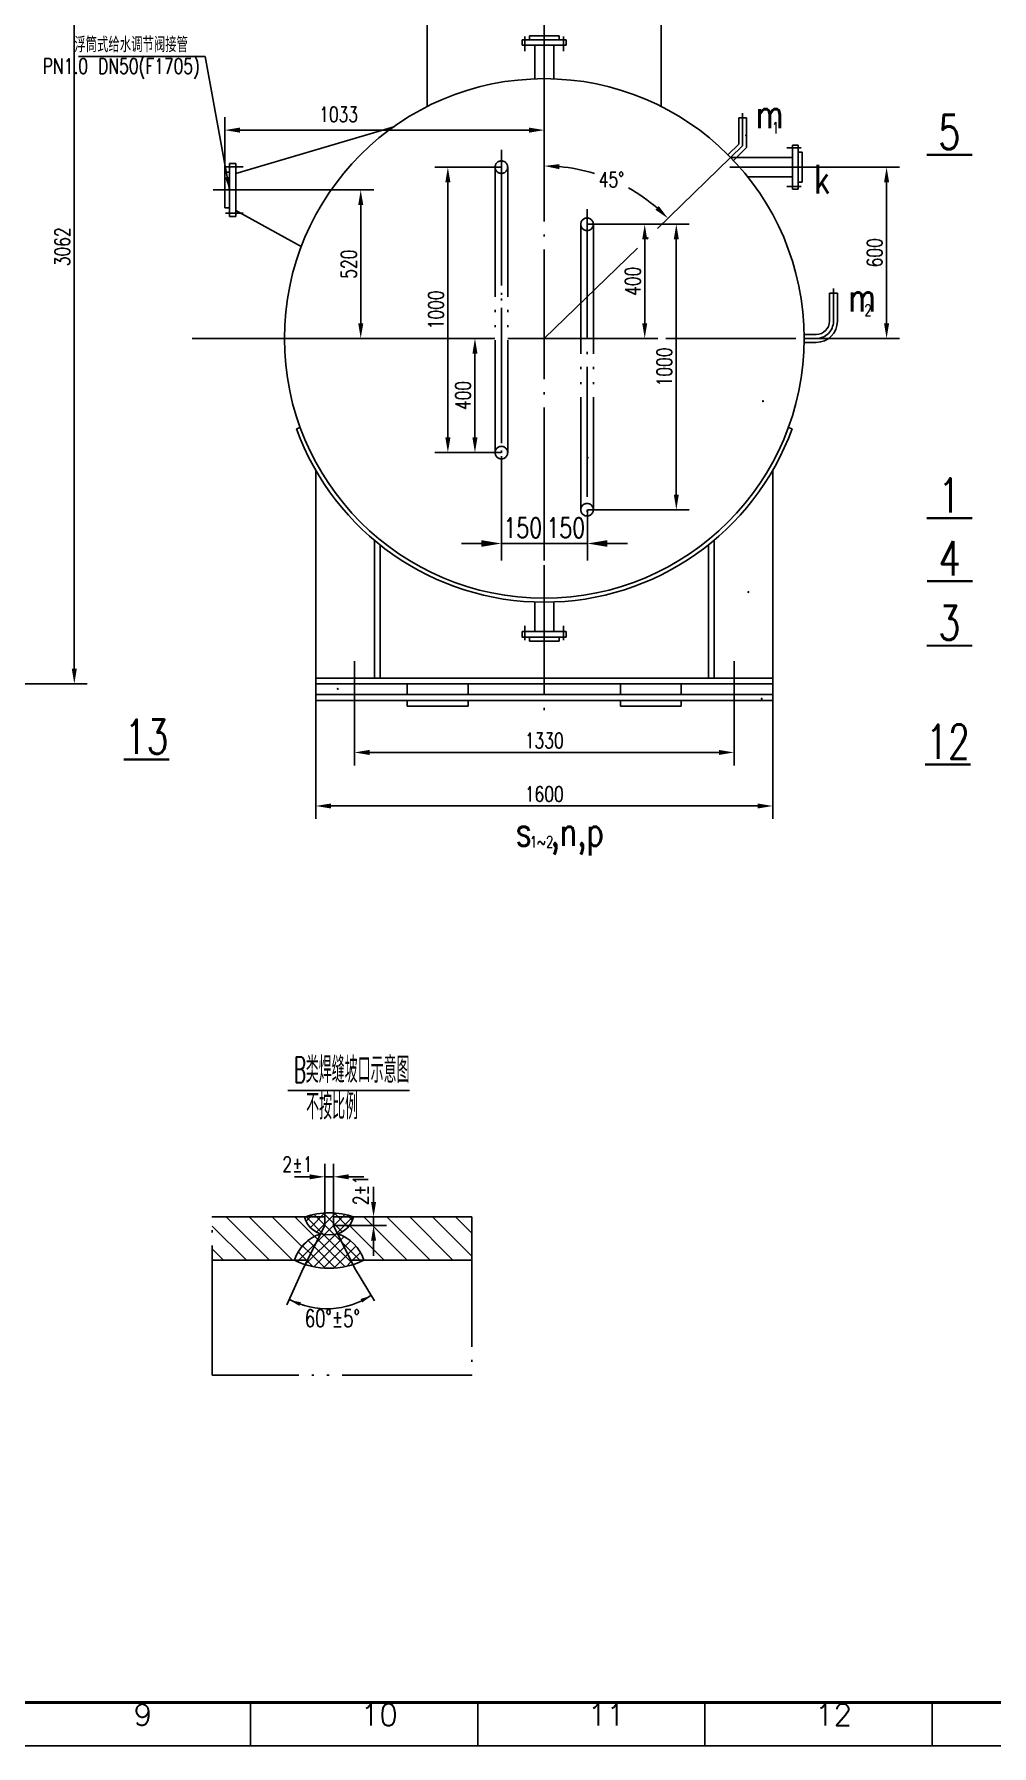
# Model space of a CAD drawing. Extents: x 683 to 1523, y -622 to -28.
# Drawn here: x 1105.2 to 1326.5, y -621.9 to -226.2 of the extents above; entities that cross this region are included whole.
import ezdxf
from ezdxf.enums import TextEntityAlignment as Align

# ---------------------------------------------------------------- set-up
doc = ezdxf.new("R2010")
doc.units = 0
doc.header["$MEASUREMENT"] = 0
doc.linetypes.add('DASHDOT-M', pattern=[36.5, 30, -3, 0.5, -3])
doc.linetypes.add('DIVIDE-M', pattern=[40, 30, -3, 0.5, -3, 0.5, -3])
doc.layers.get('0').update_dxf_attribs({"linetype": 'CONTINUOUS'})
doc.layers.get('DEFPOINTS').update_dxf_attribs({"linetype": 'CONTINUOUS'})
for name, color, linetype in [('CEN', 1, 'DASHDOT-M'), ('DIM', 5, 'CONTINUOUS'), ('DIV', 6, 'DIVIDE-M'), ('MAIN', 7, 'CONTINUOUS'), ('TEXT', 5, 'CONTINUOUS'), ('TK', 5, 'CONTINUOUS')]:
    doc.layers.add(name, color=color, linetype=linetype)
doc.styles.add('HZTXT', font='txt', dxfattribs={"width": 0.75, "bigfont": 'HZTXT'})
doc.dimstyles.get("Standard").update_dxf_attribs({"dimtxt": 0.18, "dimasz": 0.18, "dimexe": 0.18, "dimexo": 0.0625, "dimgap": 0.09, "dimtad": 0, "dimtih": 1, "dimtoh": 1, "dimdec": 4, "dimzin": 0, "dimtxsty": 'STANDARD', "dimcen": 0.09, "dimazin": 3, "dimtfac": 1, "dimtdec": 4, "dimtofl": 0, "dimtmove": 0, "dimatfit": 3, "dimtolj": 1, "dimtzin": 0})

# ---------------------------------------------------------------- blocks, each defined once
blk = doc.blocks.new('*D44')
at = {"color": 5, "linetype": 'BYBLOCK'}
for p, q in [((1149.19, 335.97), (1149.19, 348.62)), ((1223.05, 337.12), (1223.05, 348.62)), ((1219.55, 345.62), (1152.69, 345.62))]:
    blk.add_line(p, q, dxfattribs=at)
for points in [[(1152.69, 346.2), (1152.69, 345.03), (1149.19, 345.62)], [(1219.55, 346.2), (1219.55, 345.03), (1223.05, 345.62)]]:
    blk.add_solid(points, dxfattribs=at)
at = {"layer": 'DEFPOINTS', "color": 0, "linetype": 'BYBLOCK'}
for p in [(1149.19, 345.62), (1223.05, 337.06), (1149.19, 335.91)]:
    blk.add_point(p, dxfattribs=at)
at = {"color": 1, "linetype": 'BYBLOCK', "insert": (1175.52, 349.25), "char_height": 3.5, "attachment_point": 5, "style": 'HZTXT'}
blk.add_mtext('\\A1;1033', dxfattribs=at)
blk = doc.blocks.new('*D39')
at = {"color": 5, "linetype": 'BYBLOCK'}
for p, q in [((1179.16, 213.71), (1179.16, 198.73)), ((1266.94, 213.71), (1266.94, 198.73)), ((1182.66, 201.73), (1263.44, 201.73))]:
    blk.add_line(p, q, dxfattribs=at)
for points in [[(1182.66, 202.31), (1182.66, 201.15), (1179.16, 201.73)], [(1263.44, 202.31), (1263.44, 201.15), (1266.94, 201.73)]]:
    blk.add_solid(points, dxfattribs=at)
at = {"layer": 'DEFPOINTS', "color": 0, "linetype": 'BYBLOCK'}
for p in [(1179.16, 213.78), (1266.94, 213.78), (1266.94, 201.73)]:
    blk.add_point(p, dxfattribs=at)
at = {"color": 1, "linetype": 'BYBLOCK', "insert": (1223.05, 204.48), "char_height": 3.5, "attachment_point": 5, "style": 'HZTXT'}
blk.add_mtext('\\A1;1330', dxfattribs=at)
blk = doc.blocks.new('*D38')
at = {"color": 5, "linetype": 'BYBLOCK'}
for p, q in [((1170.25, 213.71), (1170.25, 186.35)), ((1275.85, 213.71), (1275.85, 186.35)), ((1173.75, 189.35), (1272.35, 189.35))]:
    blk.add_line(p, q, dxfattribs=at)
for points in [[(1173.75, 189.93), (1173.75, 188.77), (1170.25, 189.35)], [(1272.35, 189.93), (1272.35, 188.77), (1275.85, 189.35)]]:
    blk.add_solid(points, dxfattribs=at)
at = {"layer": 'DEFPOINTS', "color": 0, "linetype": 'BYBLOCK'}
for p in [(1170.25, 213.78), (1275.85, 213.78), (1275.85, 189.35)]:
    blk.add_point(p, dxfattribs=at)
at = {"color": 1, "linetype": 'BYBLOCK', "insert": (1223.05, 192.1), "char_height": 3.5, "attachment_point": 5, "style": 'HZTXT'}
blk.add_mtext('\\A1;1600', dxfattribs=at)
blk = doc.blocks.new('*D36')
at = {"color": 5, "linetype": 'BYBLOCK'}
for p, q in [((1211.63, 297.46), (1204.03, 297.46)), ((1207.03, 293.96), (1207.03, 274.56)), ((1213.08, 271.06), (1204.03, 271.06))]:
    blk.add_line(p, q, dxfattribs=at)
for points in [[(1206.45, 293.96), (1207.61, 293.96), (1207.03, 297.46)], [(1206.45, 274.56), (1207.61, 274.56), (1207.03, 271.06)]]:
    blk.add_solid(points, dxfattribs=at)
at = {"layer": 'DEFPOINTS', "color": 0, "linetype": 'BYBLOCK'}
for p in [(1211.69, 297.46), (1207.03, 271.06), (1213.15, 271.06)]:
    blk.add_point(p, dxfattribs=at)
at = {"color": 1, "linetype": 'BYBLOCK', "insert": (1204.28, 284.26), "char_height": 3.5, "attachment_point": 5, "rotation": 90, "style": 'HZTXT'}
blk.add_mtext('\\A1;400', dxfattribs=at)
blk = doc.blocks.new('*D35')
at = {"color": 5, "linetype": 'BYBLOCK'}
for p, q in [((1213.08, 337.06), (1197.77, 337.06)), ((1200.77, 274.56), (1200.77, 333.56)), ((1206.97, 271.06), (1197.77, 271.06))]:
    blk.add_line(p, q, dxfattribs=at)
for points in [[(1200.19, 333.56), (1201.36, 333.56), (1200.77, 337.06)], [(1200.19, 274.56), (1201.36, 274.56), (1200.77, 271.06)]]:
    blk.add_solid(points, dxfattribs=at)
at = {"layer": 'DEFPOINTS', "color": 0, "linetype": 'BYBLOCK'}
for p in [(1200.77, 337.06), (1213.15, 337.06), (1207.03, 271.06)]:
    blk.add_point(p, dxfattribs=at)
at = {"color": 1, "linetype": 'BYBLOCK', "insert": (1198.02, 304.06), "char_height": 3.5, "attachment_point": 5, "rotation": 90, "style": 'HZTXT'}
blk.add_mtext('\\A1;1000', dxfattribs=at)
blk = doc.blocks.new('*D10')
at = {"color": 5, "linetype": 'BYBLOCK'}
for p, q in [((941.17, 419.69), (1117.43, 419.69)), ((1114.43, 221.1), (1114.43, 416.19)), ((1017.13, 217.6), (1117.43, 217.6))]:
    blk.add_line(p, q, dxfattribs=at)
for points in [[(1113.85, 416.19), (1115.02, 416.19), (1114.43, 419.69)], [(1113.85, 221.1), (1115.02, 221.1), (1114.43, 217.6)]]:
    blk.add_solid(points, dxfattribs=at)
at = {"layer": 'DEFPOINTS', "color": 0, "linetype": 'BYBLOCK'}
for p in [(941.1, 419.69), (1114.43, 419.69), (1017.06, 217.6)]:
    blk.add_point(p, dxfattribs=at)
at = {"color": 1, "linetype": 'BYBLOCK', "insert": (1111.68, 318.64), "char_height": 3.5, "attachment_point": 5, "rotation": 90, "style": 'HZTXT'}
blk.add_mtext('\\A1;3062', dxfattribs=at)
blk = doc.blocks.new('*D59')
at = {"color": 5, "linetype": 'BYBLOCK'}
for p, q in [((1183.6, -496.18), (1183.6, -492.68)), ((1174.38, -499.68), (1186.6, -499.68)), ((1174.38, -501.68), (1186.6, -501.68)), ((1183.6, -501.68), (1183.6, -499.68)), ((1183.6, -501.68), (1183.6, -499.68)), ((1183.6, -505.18), (1183.6, -508.68))]:
    blk.add_line(p, q, dxfattribs=at)
for points in [[(1183.01, -496.18), (1184.18, -496.18), (1183.6, -499.68)], [(1183.01, -505.18), (1184.18, -505.18), (1183.6, -501.68)]]:
    blk.add_solid(points, dxfattribs=at)
at = {"layer": 'DEFPOINTS', "color": 0, "linetype": 'BYBLOCK'}
for p in [(1174.32, -499.68), (1174.32, -501.68), (1183.6, -499.68)]:
    blk.add_point(p, dxfattribs=at)
at = {"color": 1, "linetype": 'BYBLOCK', "insert": (1180.63, -493.46), "char_height": 3.5, "attachment_point": 5, "rotation": 90, "style": 'HZTXT'}
blk.add_mtext('\\A1;2±1', dxfattribs=at)
blk = doc.blocks.new('*D60')
at = {"color": 5, "linetype": 'BYBLOCK'}
for p, q in [((1168.82, -490.39), (1165.32, -490.39)), ((1172.32, -499.62), (1172.32, -487.39)), ((1172.32, -490.39), (1174.32, -490.39)), ((1172.32, -490.39), (1174.32, -490.39)), ((1174.32, -499.62), (1174.32, -487.39)), ((1177.82, -490.39), (1181.32, -490.39))]:
    blk.add_line(p, q, dxfattribs=at)
for points in [[(1168.82, -489.81), (1168.82, -490.97), (1172.32, -490.39)], [(1177.82, -489.81), (1177.82, -490.97), (1174.32, -490.39)]]:
    blk.add_solid(points, dxfattribs=at)
at = {"layer": 'DEFPOINTS', "color": 0, "linetype": 'BYBLOCK'}
for p in [(1174.32, -490.39), (1172.32, -499.68), (1174.32, -499.68)]:
    blk.add_point(p, dxfattribs=at)
at = {"color": 1, "linetype": 'BYBLOCK', "insert": (1166.01, -487.49), "char_height": 3.5, "attachment_point": 5, "style": 'HZTXT'}
blk.add_mtext('\\A1;2±1', dxfattribs=at)
blk = doc.blocks.new('*D45')
at = {"color": 5, "linetype": 'BYBLOCK'}
for p, q in [((1173.82, 331.78), (1183.63, 331.78)), ((1180.63, 328.28), (1180.63, 300.96)), ((1163.05, 297.46), (1183.63, 297.46))]:
    blk.add_line(p, q, dxfattribs=at)
for points in [[(1180.05, 328.28), (1181.22, 328.28), (1180.63, 331.78)], [(1180.05, 300.96), (1181.22, 300.96), (1180.63, 297.46)]]:
    blk.add_solid(points, dxfattribs=at)
at = {"layer": 'DEFPOINTS', "color": 0, "linetype": 'BYBLOCK'}
for p in [(1173.76, 331.78), (1162.99, 297.46), (1180.63, 297.46)]:
    blk.add_point(p, dxfattribs=at)
at = {"color": 1, "linetype": 'BYBLOCK', "insert": (1177.88, 314.62), "char_height": 3.5, "attachment_point": 5, "rotation": 90, "style": 'HZTXT'}
blk.add_mtext('\\A1;520', dxfattribs=at)
blk = doc.blocks.new('*D34')
at = {"color": 5, "linetype": 'BYBLOCK'}
for start, end in [(73.1126, 84.9688), (49.1672, 60.7392)]:
    blk.add_arc((1223.05, 297.46), 39.87, start, end, dxfattribs=at)
for points in [[(1226.52, 336.59), (1226.57, 337.76), (1223.05, 337.33)], [(1249.52, 328.05), (1248.72, 327.2), (1251.66, 325.22)]]:
    blk.add_solid(points, dxfattribs=at)
at = {"layer": 'DEFPOINTS', "color": 0, "linetype": 'BYBLOCK'}
for p in [(1223.05, 497.64), (1268.91, 341.96), (1243.33, 331.78), (1223.05, 297.46), (1223.05, 210.74)]:
    blk.add_point(p, dxfattribs=at)
at = {"color": 1, "linetype": 'BYBLOCK', "insert": (1238.58, 334.18), "char_height": 3.5, "attachment_point": 5, "style": 'HZTXT'}
blk.add_mtext('\\A1;45°', dxfattribs=at)
blk = doc.blocks.new('*D37')
at = {"color": 5, "linetype": 'BYBLOCK'}
for p, q in [((1246.33, 323.86), (1256.57, 323.86)), ((1253.57, 261.36), (1253.57, 320.36)), ((1233.01, 257.86), (1256.57, 257.86))]:
    blk.add_line(p, q, dxfattribs=at)
for points in [[(1252.99, 320.36), (1254.16, 320.36), (1253.57, 323.86)], [(1252.99, 261.36), (1254.16, 261.36), (1253.57, 257.86)]]:
    blk.add_solid(points, dxfattribs=at)
at = {"layer": 'DEFPOINTS', "color": 0, "linetype": 'BYBLOCK'}
for p in [(1246.27, 323.86), (1253.57, 323.86), (1232.95, 257.86)]:
    blk.add_point(p, dxfattribs=at)
at = {"color": 1, "linetype": 'BYBLOCK', "insert": (1250.82, 290.86), "char_height": 3.5, "attachment_point": 5, "rotation": 90, "style": 'HZTXT'}
blk.add_mtext('\\A1;1000', dxfattribs=at)
blk = doc.blocks.new('*D49')
at = {"color": 5, "linetype": 'BYBLOCK'}
for p, q in [((1233.01, 323.86), (1249.27, 323.86)), ((1246.27, 320.36), (1246.27, 300.96)), ((1234.46, 297.46), (1249.27, 297.46))]:
    blk.add_line(p, q, dxfattribs=at)
for points in [[(1245.69, 320.36), (1246.85, 320.36), (1246.27, 323.86)], [(1245.69, 300.96), (1246.85, 300.96), (1246.27, 297.46)]]:
    blk.add_solid(points, dxfattribs=at)
at = {"layer": 'DEFPOINTS', "color": 0, "linetype": 'BYBLOCK'}
for p in [(1232.95, 323.86), (1234.4, 297.46), (1246.27, 297.46)]:
    blk.add_point(p, dxfattribs=at)
at = {"color": 1, "linetype": 'BYBLOCK', "insert": (1243.52, 310.66), "char_height": 3.5, "attachment_point": 5, "rotation": 90, "style": 'HZTXT'}
blk.add_mtext('\\A1;400', dxfattribs=at)
blk = doc.blocks.new('*D40')
at = {"color": 5, "linetype": 'BYBLOCK'}
for p, q in [((1282.69, 337.06), (1305.17, 337.06)), ((1302.17, 300.96), (1302.17, 333.56)), ((1283.17, 297.46), (1305.17, 297.46))]:
    blk.add_line(p, q, dxfattribs=at)
for points in [[(1301.59, 333.56), (1302.76, 333.56), (1302.17, 337.06)], [(1301.59, 300.96), (1302.76, 300.96), (1302.17, 297.46)]]:
    blk.add_solid(points, dxfattribs=at)
at = {"layer": 'DEFPOINTS', "color": 0, "linetype": 'BYBLOCK'}
for p in [(1282.62, 337.06), (1302.17, 337.06), (1283.11, 297.46)]:
    blk.add_point(p, dxfattribs=at)
at = {"color": 1, "linetype": 'BYBLOCK', "insert": (1299.42, 317.26), "char_height": 3.5, "attachment_point": 5, "rotation": 90, "style": 'HZTXT'}
blk.add_mtext('\\A1;600', dxfattribs=at)

msp = doc.modelspace()

# ---------------------------------------------------------------- hatches: boundary and pattern name
at = {"layer": 'DIM'}
h = msp.add_hatch(dxfattribs=at)
h.set_pattern_fill('ANSI31', color=256, scale=30, angle=90, style=0)
h.set_pattern_definition([(135, (-599.7155, -426.2855), (-2.6516504, -2.6516504), [])])
h.paths.add_polyline_path([(1146.31914, -499.68009), (1146.31914, -509.68009), (1165.30551, -509.68009, -0.24430749), (1171.36611, -503.55685, -0.262824118), (1167.64364, -499.68009)])
h.paths.add_polyline_path([(1206.31914, -509.68009), (1206.31914, -499.68009), (1178.99464, -499.68009, -0.262824118), (1175.27216, -503.55685, -0.24430749), (1181.33277, -509.68009)])

# ---------------------------------------------------------------- linework, layer by layer
for p, q in [((1195.98615, -175.63072), (1195.98615, -242.92407)), ((1250.10615, -175.63072), (1250.10615, -242.92407)), ((1217.96962, -227.50672), (1228.12268, -227.50672)), ((1217.96962, -228.76072), (1217.96962, -227.50672)), ((1217.96962, -228.76072), (1228.12268, -228.76072)), ((1219.60446, -226.58272), (1226.48783, -226.58272)), ((1219.60446, -226.58272), (1219.60446, -227.50672)), ((1220.84526, -236.48272), (1220.84526, -228.76072)), ((1225.24704, -236.48272), (1225.24704, -228.76072)), ((1226.48783, -226.58272), (1226.48783, -227.50672)), ((1228.12268, -228.76072), (1228.12268, -227.50672)), ((1188.25555, -247.58541), (1151.80028, -258.44872)), ((1267.98396, -245.52172), (1269.83196, -245.52172)), ((1267.98396, -245.52172), (1267.98396, -251.65268)), ((1269.83196, -245.52172), (1269.83196, -252.43452)), ((1265.50199, -254.0609), (1267.98396, -251.65268)), ((1266.78887, -255.38719), (1269.83196, -252.43452)), ((1280.44465, -262.01925), (1280.44465, -251.86619)), ((1280.44465, -251.86619), (1281.69865, -251.86619)), ((1281.69865, -262.01925), (1281.69865, -251.86619)), ((1150.29548, -268.31456), (1150.29548, -256.13088)), ((1151.80028, -256.13088), (1150.29548, -256.13088)), ((1151.80028, -268.31456), (1151.80028, -256.13088)), ((1266.17258, -254.74183), (1280.44465, -254.74183)), ((1282.62265, -253.50104), (1281.69865, -253.50104)), ((1282.62265, -260.38441), (1282.62265, -253.50104)), ((1149.18668, -266.35274), (1149.18668, -258.0927)), ((1149.18668, -258.0927), (1150.29548, -258.0927)), ((1270.04094, -259.14361), (1280.44465, -259.14361)), ((1282.62265, -260.38441), (1281.69865, -260.38441)), ((1280.44465, -262.01925), (1281.69865, -262.01925)), ((1149.18668, -266.35274), (1150.29548, -266.35274)), ((1151.80028, -268.31456), (1150.29548, -268.31456)), ((1166.88153, -275.26504), (1151.80028, -266.99538)), ((1288.96067, -286.06084), (1288.96067, -292.58272)), ((1288.96067, -286.06084), (1290.80867, -286.06084)), ((1290.80867, -286.06084), (1290.80867, -292.58272)), ((1283.09904, -295.61872), (1285.92467, -295.61872)), ((1283.09904, -297.46672), (1285.92467, -297.46672)), ((1166.62102, -317.11962), (1165.75294, -317.43618)), ((1279.47128, -317.11962), (1280.33936, -317.43618)), ((1170.24615, -327.05843), (1170.24615, -380.2244)), ((1275.84615, -327.05843), (1275.84615, -380.2244)), ((1183.77615, -343.20015), (1183.77615, -375.08272)), ((1185.09615, -344.27998), (1185.09615, -375.08272)), ((1260.99615, -344.27998), (1260.99615, -375.08272)), ((1262.31615, -343.20015), (1262.31615, -375.08272)), ((1170.24615, -375.08272), (1275.84615, -375.08272)), ((1170.24615, -376.40272), (1275.84615, -376.40272)), ((1170.24615, -378.9044), (1223.04615, -378.9044)), ((1191.36218, -376.40272), (1191.36218, -378.9044)), ((1205.451, -376.40272), (1205.451, -378.9044)), ((1275.84615, -378.9044), (1223.04615, -378.9044)), ((1240.64129, -376.40272), (1240.64129, -378.9044)), ((1254.73012, -376.40272), (1254.73012, -378.9044)), ((1170.24615, -380.2244), (1223.04615, -380.2244)), ((1191.36218, -380.2244), (1191.36218, -381.5444)), ((1191.36218, -381.5444), (1205.451, -381.5444)), ((1205.451, -380.2244), (1205.451, -381.5444)), ((1275.84615, -380.2244), (1223.04615, -380.2244)), ((1240.64129, -380.2244), (1240.64129, -381.5444)), ((1254.73012, -381.5444), (1240.64129, -381.5444)), ((1254.73012, -380.2244), (1254.73012, -381.5444))]:
    msp.add_line(p, q)
at = {"color": 5, "linetype": 'BYBLOCK'}
for p, q in [((1213.14615, -324.47788), (1213.14615, -347.91671)), ((1223.04615, -327.91922), (1223.04615, -347.91671)), ((1223.04615, -343.87355), (1223.04615, -339.99671)), ((1233.01969, -336.42121), (1233.01969, -347.91671)), ((1208.52615, -343.95671), (1203.90615, -343.95671)), ((1213.14615, -343.95671), (1223.04615, -343.95671)), ((1218.42615, -343.95671), (1213.80615, -343.95671)), ((1233.01969, -343.95671), (1223.04615, -343.95671)), ((1227.66615, -343.95671), (1232.28615, -343.95671)), ((1237.63969, -343.95671), (1242.25969, -343.95671))]:
    msp.add_line(p, q, dxfattribs=at)
msp.add_circle((1223.04615, -296.54272), 60.06)
for centre, radius, start, end in [((1285.92467, -292.58272), 3.036, 270, 0), ((1285.92467, -292.58272), 4.884, 270, 0), ((1223.04615, -296.54272), 60.984, 200.0357043, 339.9642957), ((1173.59053, -517.10358), 18.41042, 90.6943614, 108.845514), ((1173.14431, -517.10358), 18.41042, 71.154486, 89.3056386), ((1173.31914, -493.30576), 18.23011, 243.9227736, 296.0772264)]:
    msp.add_arc(centre, radius, start, end)
for points in [[(1208.52615, -343.18671), (1208.52615, -344.72671), (1213.14615, -343.95671)], [(1237.63969, -343.18671), (1237.63969, -344.72671), (1233.01969, -343.95671)]]:
    msp.add_solid(points, dxfattribs=at)
at = {"layer": 'CEN'}
for p, q in [((1223.04615, -202.98232), (1223.04615, -383.25536)), ((1223.04615, -223.8283), (1223.04615, -239.58601)), ((1218.57533, -226.7434), (1218.57533, -230.12214)), ((1227.51697, -226.7434), (1227.51697, -230.12214)), ((1268.90796, -244.48022), (1268.90796, -252.0436)), ((1213.14615, -252.96631), (1213.14615, -326.0153)), ((1223.04615, -296.54272), (1268.90796, -252.0436)), ((1282.46197, -252.4719), (1279.08323, -252.4719)), ((1149.3795, -256.85774), (1153.43399, -256.85774)), ((1213.14615, -254.29632), (1213.14615, -325.98036)), ((1265.92592, -256.94272), (1283.56774, -256.94272)), ((1268.20192, -256.94272), (1285.92467, -256.94272)), ((1146.52998, -262.22272), (1177.8299, -262.22272)), ((1282.46197, -261.41354), (1279.08323, -261.41354)), ((1149.3795, -267.5877), (1153.43399, -267.5877)), ((1232.94615, -266.64652), (1232.94615, -339.2153)), ((1289.88467, -285.01934), (1289.88467, -292.58272)), ((1141.66072, -296.54272), (1285.92467, -296.54272)), ((1223.04615, -350.66357), (1223.04615, -371.26416)), ((1218.57533, -366.34204), (1218.57533, -362.9633)), ((1227.51697, -366.34204), (1227.51697, -362.9633)), ((1179.15615, -371.17655), (1179.15615, -383.38039)), ((1266.93615, -371.17655), (1266.93615, -383.00365))]:
    msp.add_line(p, q, dxfattribs=at)
msp.add_arc((1285.92467, -292.58272), 3.96, 270, 0, dxfattribs=at)
at = {"layer": 'DEFPOINTS', "color": 0, "linetype": 'BYBLOCK'}
for p in [(1213.14615, -324.39472), (1223.04615, -327.83606), (1233.01969, -336.33805), (1223.04615, -343.95671), (1223.04615, -343.95671), (1223.04615, -343.95671)]:
    msp.add_point(p, dxfattribs=at)
at = {"layer": 'DIM'}
for p, q in [((1172.00966, -503.70831), (1167.98143, -499.68009)), ((1167.98349, -500.63019), (1169.44854, -499.16514)), ((1168.98832, -502.10023), (1172.35381, -498.73474)), ((1174.50446, -503.72824), (1169.85279, -499.07657)), ((1170.40041, -503.16301), (1174.79603, -498.7674)), ((1176.35235, -503.10126), (1172.01205, -498.76095)), ((1172.28923, -503.74908), (1176.94794, -499.09036)), ((1177.73512, -502.00915), (1174.46668, -498.74071)), ((1174.84711, -503.66607), (1178.83309, -499.68009)), ((1178.70957, -500.50873), (1177.39032, -499.18948)), ((1166.35821, -509.68009), (1170.28006, -505.75824)), ((1166.86893, -506.6945), (1168.47211, -505.09132)), ((1169.06503, -508.1883), (1167.18664, -506.30991)), ((1167.82493, -510.68824), (1174.84711, -503.66607)), ((1169.88999, -506.53839), (1168.45574, -505.10415)), ((1169.79588, -511.19217), (1175.98208, -505.00597)), ((1170.71495, -504.88847), (1169.96398, -504.13751)), ((1170.28006, -505.75824), (1172.28923, -503.74908)), ((1176.98911, -511.16264), (1170.71495, -504.88847)), ((1178.94683, -510.64548), (1172.00966, -503.70831)), ((1176.18197, -505.40575), (1174.50446, -503.72824)), ((1175.98208, -505.00597), (1176.79011, -504.19794)), ((1180.73539, -509.95917), (1176.18197, -505.40575)), ((1176.80704, -506.65589), (1178.28063, -505.18229)), ((1177.63199, -508.3058), (1179.53315, -506.40465)), ((1165.60706, -509.68009), (1165.3794, -509.45242)), ((1165.87265, -509.94567), (1165.60706, -509.68009)), ((1166.0252, -510.0131), (1166.35821, -509.68009)), ((1168.08194, -509.68009), (1166.1531, -507.75125)), ((1168.24007, -509.83822), (1168.08194, -509.68009)), ((1169.54217, -511.14032), (1168.24007, -509.83822)), ((1172.38884, -511.51212), (1169.06503, -508.1883)), ((1174.82515, -511.47356), (1169.88999, -506.53839)), ((1171.97656, -511.48636), (1176.80704, -506.65589)), ((1174.43618, -511.50161), (1177.63199, -508.3058)), ((1177.3216, -511.09107), (1178.45695, -509.95572)), ((1178.45695, -509.95572), (1180.54936, -507.86331)), ((1181.20746, -509.68009), (1181.30265, -509.58489))]:
    msp.add_line(p, q, dxfattribs=at)
at = {"layer": 'DIM', "color": 6}
for p, q in [((1167.43663, -511.4451), (1163.56398, -520.00534)), ((1179.20164, -511.4451), (1183.82008, -519.03271))]:
    msp.add_line(p, q, dxfattribs=at)
at = {"layer": 'DIM'}
for points in [[(1269.43476, -249.5878, 0, 0.396, 0), (1269.52269, -249.5973, 0.396, 0.4884, 0), (1269.61062, -249.6068, 0.4884, 0.528, 0), (1269.69854, -249.6163, 0.528, 0.4884, 0), (1269.78647, -249.6258, 0.4884, 0.396, 0), (1269.8744, -249.63531, 0.396, 0, 0), (1269.96233, -249.64481, 0, 0, 0), (1311.40073, -254.12245, 0, 0, 0)], [(1273.38733, -310.89693, 0, 0.396, 0), (1273.45925, -310.94841, 0.396, 0.4884, 0), (1273.53117, -310.99988, 0.4884, 0.528, 0), (1273.60308, -311.05136, 0.528, 0.4884, 0), (1273.675, -311.10283, 0.4884, 0.396, 0), (1273.74692, -311.1543, 0.396, 0, 0), (1273.81884, -311.20578, 0, 0, 0), (1311.40073, -338.10482, 0, 0, 0)], [(1232.83097, -324.05626, 0, 0.396, 0), (1232.91408, -324.0865, 0.396, 0.4884, 0), (1232.99719, -324.11674, 0.4884, 0.528, 0), (1233.08029, -324.14698, 0.528, 0.4884, 0), (1233.1634, -324.17722, 0.4884, 0.396, 0), (1233.24651, -324.20746, 0.396, 0, 0), (1233.32962, -324.2377, 0, 0, 0), (1311.48186, -352.6738, 0, 0, 0)], [(1269.98315, -355.10976, 0, 0.396, 0), (1270.06783, -355.13525, 0.396, 0.4884, 0), (1270.15252, -355.16075, 0.4884, 0.528, 0), (1270.2372, -355.18625, 0.528, 0.4884, 0), (1270.32189, -355.21175, 0.4884, 0.396, 0), (1270.40657, -355.23724, 0.396, 0, 0), (1270.49126, -355.26274, 0, 0, 0), (1311.40073, -367.58004, 0, 0, 0)], [(1175.55841, -377.46621, 0, 0.396, 0), (1175.47687, -377.50045, 0.396, 0.4884, 0), (1175.39533, -377.53469, 0.4884, 0.528, 0), (1175.31378, -377.56893, 0.528, 0.4884, 0), (1175.23224, -377.60317, 0.4884, 0.396, 0), (1175.1507, -377.63741, 0.396, 0, 0), (1175.06915, -377.67165, 0, 0, 0), (1136.41029, -393.90431, 0, 0, 0)], [(1273.058, -379.75716, 0, 0.396, 0), (1273.14004, -379.79019, 0.396, 0.4884, 0), (1273.22208, -379.82322, 0.4884, 0.528, 0), (1273.30412, -379.85625, 0.528, 0.4884, 0), (1273.38616, -379.88928, 0.4884, 0.396, 0), (1273.4682, -379.92231, 0.396, 0, 0), (1273.55024, -379.95534, 0, 0, 0), (1311.07139, -395.0616, 0, 0, 0)]]:
    msp.add_lwpolyline(points, format="xyseb", dxfattribs=at)
at = {"layer": 'DIM', "const_width": 0.528}
for points in [[(1321.96073, -254.12245), (1311.40073, -254.12245)], [(1321.96073, -338.10482), (1311.40073, -338.10482)], [(1322.04186, -352.6738), (1311.48186, -352.6738)], [(1321.96073, -367.58004), (1311.40073, -367.58004)], [(1125.85029, -393.90431), (1136.41029, -393.90431)], [(1321.63139, -395.0616), (1311.07139, -395.0616)]]:
    msp.add_lwpolyline(points, dxfattribs=at)
at = {"layer": 'DIM'}
msp.add_arc((1172.79794, -502.50032), 18.41259, 241.95703, 303.9471769, dxfattribs=at)
for points in [[(1180.56027, -518.63866), (1180.95844, -519.44579), (1183.18074, -517.8477)], [(1166.4578, -520.22452), (1166.77333, -519.38164), (1164.08693, -518.8565)]]:
    msp.add_solid(points, dxfattribs=at)
at = {"layer": 'DIV'}
for p, q in [((1211.69415, -256.94272), (1211.69415, -322.94272)), ((1214.59815, -256.94272), (1214.59815, -322.94272)), ((1231.49415, -270.14272), (1231.49415, -336.14272)), ((1234.39815, -270.14272), (1234.39815, -336.14272)), ((1220.84526, -357.48699), (1220.84526, -364.32472)), ((1225.24704, -357.48699), (1225.24704, -364.32472)), ((1217.96962, -364.32472), (1228.12268, -364.32472)), ((1217.96962, -364.32472), (1217.96962, -365.57872)), ((1217.96962, -365.57872), (1228.12268, -365.57872)), ((1219.60446, -366.50272), (1219.60446, -365.57872)), ((1219.60446, -366.50272), (1226.48783, -366.50272)), ((1226.48783, -366.50272), (1226.48783, -365.57872)), ((1228.12268, -364.32472), (1228.12268, -365.57872)), ((1146.31914, -536.2364), (1146.31914, -499.68009)), ((1172.31914, -501.68009), (1167.43663, -511.4451)), ((1167.64364, -499.68009), (1172.31914, -499.68009)), ((1172.31914, -499.68009), (1172.31914, -501.68009)), ((1174.31914, -499.68009), (1178.99464, -499.68009)), ((1174.31914, -499.68009), (1174.31914, -501.68009)), ((1174.31914, -501.68009), (1179.20164, -511.4451)), ((1206.31914, -499.68009), (1206.31914, -536.2364)), ((1206.31914, -536.2364), (1146.31914, -536.2364))]:
    msp.add_line(p, q, dxfattribs=at)
for centre in [(1213.14615, -256.94272), (1232.94615, -270.14272), (1213.14615, -322.94272), (1232.94615, -336.14272)]:
    msp.add_circle(centre, 1.452, dxfattribs=at)
for centre, start, end in [((1213.14615, -256.94272), 0, 180), ((1232.94615, -270.14272), 0, 180), ((1213.14615, -322.94272), 180, 0), ((1232.94615, -336.14272), 180, 0)]:
    msp.add_arc(centre, 1.452, start, end, dxfattribs=at)
at = {"layer": 'MAIN'}
for p, q in [((1146.31914, -499.68009), (1167.64364, -499.68009)), ((1178.99464, -499.68009), (1206.31914, -499.68009)), ((1146.31914, -509.68009), (1165.30551, -509.68009)), ((1181.33277, -509.68009), (1206.31914, -509.68009))]:
    msp.add_line(p, q, dxfattribs=at)
for centre, radius, start, end in [((1172.93775, -498.32221), 5.46547, 194.3855613, 274.0014519), ((1173.70053, -498.32221), 5.46547, 265.9985481, 345.6144387), ((1174.22774, -512.45013), 9.34234, 107.7244857, 162.7522738), ((1172.41054, -512.45013), 9.34234, 17.2477262, 72.2755143)]:
    msp.add_arc(centre, radius, start, end, dxfattribs=at)
at = {"layer": 'TEXT'}
msp.add_line((1163.78026, -470.4543), (1191.86577, -470.4543), dxfattribs=at)
at = {"layer": 'TK'}
for p, q in [((1165.30551, -509.68009), (1168.31914, -509.68009)), ((1178.31914, -509.68009), (1181.33277, -509.68009)), ((1155.1826, -611.93851), (1155.1826, -621.93851)), ((1207.6826, -611.93851), (1207.6826, -621.93851)), ((1260.1826, -611.93851), (1260.1826, -621.93851)), ((1312.6826, -611.93851), (1312.6826, -621.93851))]:
    msp.add_line(p, q, dxfattribs=at)
at = {"layer": 'TK', "color": 5}
msp.add_lwpolyline([(1522.6826, -27.93851), (682.6826, -27.93851), (682.6826, -621.93851), (1522.6826, -621.93851)], close=True, dxfattribs=at)
at = {"layer": 'TK', "color": 7, "const_width": 0.7}
msp.add_lwpolyline([(1512.6826, -611.93851), (1512.6826, -37.93851), (707.6826, -37.93851), (707.6826, -611.93851)], close=True, dxfattribs=at)

# ---------------------------------------------------------------- texts
at = {"color": 1, "linetype": 'BYBLOCK', "char_height": 4.62, "attachment_point": 5, "style": 'HZTXT'}
for insert in [(1218.09615, -340.32671), (1228.03292, -340.32671)]:
    msp.add_mtext('\\A1;150', dxfattribs=dict(at, insert=insert))
at = {"layer": 'DIM', "style": 'HZTXT', "width": 0.75}
for s, height, p in [('m', 6.6, (1271.96926, -247.91797)), ('1', 2.64, (1275.64161, -249.1806)), ('k', 6.6, (1285.46612, -263.02097)), ('m', 6.6, (1293.34827, -290.35103)), ('2', 2.64, (1297.0299, -291.33423)), ('s ,n,p', 6.6, (1216.48848, -413.86277)), ('1~2', 2.64, (1219.70607, -414.28255))]:
    msp.add_text(s, height=height, dxfattribs=at).set_placement(p)
for s, p in [('5', (1316.68073, -252.80245)), ('1', (1316.68073, -336.78482)), ('4', (1316.76186, -351.3538)), ('3', (1316.68073, -366.26004)), ('13', (1131.13029, -392.58431)), ('12', (1316.35139, -393.7416))]:
    msp.add_text(s, height=7.92, dxfattribs=at).set_placement(p, align=Align.CENTER)
at = {"layer": 'DIM', "style": 'HZTXT', "width": 0.7}
msp.add_text('60%%d%%p5%%d', height=4, dxfattribs=at).set_placement((1174.05314, -523.09592), align=Align.MIDDLE)
at = {"layer": 'DIM', "color": 1, "char_height": 3.5, "attachment_point": 6, "style": 'HZTXT'}
for s, insert in [('\\A1;浮筒式给水调节阀接管', (1140.68776, -228.62193)), ('PN1.0 DN50(F1705)', (1143.46378, -234.16835))]:
    msp.add_mtext(s, dxfattribs=dict(at, insert=insert))
at = {"layer": 'TEXT', "style": 'HZTXT', "width": 0.5}
for s, p in [('B类焊缝坡口示意图', (1165.21924, -468.66546)), ('不按比例', (1168.01519, -477.12263))]:
    msp.add_text(s, height=6, dxfattribs=at).set_placement(p)
at = {"layer": 'TK', "style": 'HZTXT'}
for s, p in [('9', (1128.13292, -617.27563)), ('10', (1180.63292, -617.27563)), ('11', (1233.13292, -617.27563)), ('12', (1285.63292, -617.27563))]:
    msp.add_text(s, height=5, dxfattribs=at).set_placement(p)

# ---------------------------------------------------------------- dimensions: what is measured, and where the dimension line sits
at = {"layer": 'DIM'}
dim = msp.add_angular_dim_2l(base=(1243.32799, -262.21518), line1=((1223.04615, -296.54272), (1268.90796, -252.0436)), line2=((1223.04615, -96.35851), (1223.04615, -383.25536)), text='45%%D', dimstyle='STANDARD', override={"dimtxt": 3.5, "dimasz": 3.5, "dimexe": 3, "dimexo": 0.063, "dimgap": 1, "dimtad": 1, "dimtoh": 0, "dimdec": 2, "dimtxsty": 'HZTXT', "dimclrd": 5, "dimclre": 5, "dimclrt": 1, "dimtfac": 0.857143, "dimtdec": 2, "dimtix": 1, "dimtofl": 1}, dxfattribs=at)
dim.commit()
dim.dimension.update_dxf_attribs({"geometry": '*D34', "text_midpoint": (1238.5816, -259.82238), "insert": (0, -594)})
for base, p1, p2, text, picture, middle in [((1114.43478, -174.31072), (1017.06223, -376.40272), (941.10435, -174.31072), '3062', '*D10', (1111.68478, -275.35672)), ((1200.77342, -256.94272), (1207.02931, -322.94272), (1213.14615, -256.94272), '1000', '*D35', (1198.02342, -289.94272)), ((1302.17274, -256.94272), (1283.10615, -296.54272), (1282.62265, -256.94272), '600', '*D40', (1299.42274, -276.74272)), ((1180.63288, -296.54272), (1173.7578, -262.22272), (1162.98615, -296.54272), '520', '*D45', (1177.88288, -279.38272)), ((1253.57364, -270.14272), (1232.94615, -336.14272), (1246.26927, -270.14272), '1000', '*D37', (1250.82364, -303.14272)), ((1246.26927, -296.54272), (1232.94615, -270.14272), (1234.39815, -296.54272), '400', '*D49', (1243.51927, -283.34272)), ((1207.02931, -322.94272), (1211.69415, -296.54272), (1213.14615, -322.94272), '400', '*D36', (1204.27931, -309.74272))]:
    dim = msp.add_linear_dim(base=base, p1=p1, p2=p2, angle=90, text=text, dimstyle='STANDARD', override={"dimtxt": 3.5, "dimasz": 3.5, "dimexe": 3, "dimexo": 0.063, "dimgap": 1, "dimtad": 1, "dimtih": 0, "dimtoh": 0, "dimdec": 3, "dimtxsty": 'HZTXT', "dimclrd": 5, "dimclre": 5, "dimclrt": 1, "dimtfac": 0.857143, "dimtdec": 3, "dimtix": 1, "dimtofl": 1}, dxfattribs=at)
    dim.commit()
    dim.dimension.update_dxf_attribs({"geometry": picture, "text_midpoint": middle, "insert": (0, -594)})
dim = msp.add_linear_dim(base=(1149.18668, -248.38207), p1=(1223.04615, -256.94272), p2=(1149.18668, -258.0927), text='1033', dimstyle='STANDARD', override={"dimtxt": 3.5, "dimasz": 3.5, "dimexe": 3, "dimexo": 0.063, "dimgap": 1, "dimtad": 1, "dimtih": 0, "dimtoh": 0, "dimdec": 3, "dimtxsty": 'HZTXT', "dimclrd": 5, "dimclre": 5, "dimclrt": 1, "dimtfac": 0.857143, "dimtdec": 3, "dimtix": 1, "dimtofl": 1}, dxfattribs=at)
dim.commit()
dim.dimension.update_dxf_attribs({"geometry": '*D44', "text_midpoint": (1175.51649, -244.75207), "dimtype": 128, "insert": (0, -594)})
for base, p1, p2, text, picture, middle in [((1275.84615, -404.64969), (1170.24615, -380.2244), (1275.84615, -380.2244), '1600', '*D38', (1223.04615, -401.89969)), ((1266.93615, -392.27124), (1179.15615, -380.2244), (1266.93615, -380.2244), '1330', '*D39', (1223.04615, -389.52124))]:
    dim = msp.add_linear_dim(base=base, p1=p1, p2=p2, text=text, dimstyle='STANDARD', override={"dimtxt": 3.5, "dimasz": 3.5, "dimexe": 3, "dimexo": 0.063, "dimgap": 1, "dimtad": 1, "dimtih": 0, "dimtoh": 0, "dimdec": 3, "dimtxsty": 'HZTXT', "dimclrd": 5, "dimclre": 5, "dimclrt": 1, "dimtfac": 0.857143, "dimtdec": 3, "dimtix": 1, "dimtofl": 1}, dxfattribs=at)
    dim.commit()
    dim.dimension.update_dxf_attribs({"geometry": picture, "text_midpoint": middle, "insert": (0, -594)})
dim = msp.add_linear_dim(base=(1174.31914, -490.39122), p1=(1172.31914, -499.68009), p2=(1174.31914, -499.68009), text='2%%p1', dimstyle='STANDARD', override={"dimtxt": 3.5, "dimasz": 3.5, "dimexe": 3, "dimexo": 0.063, "dimgap": 1, "dimtad": 1, "dimtih": 0, "dimtoh": 0, "dimdec": 3, "dimtxsty": 'HZTXT', "dimclrd": 5, "dimclre": 5, "dimclrt": 1, "dimtfac": 0.857143, "dimtdec": 3, "dimtix": 1, "dimtofl": 1}, dxfattribs=at)
dim.commit()
dim.dimension.update_dxf_attribs({"geometry": '*D60', "text_midpoint": (1166.01392, -487.49102), "dimtype": 128})
dim = msp.add_linear_dim(base=(1183.59539, -499.68009), p1=(1174.31914, -501.68009), p2=(1174.31914, -499.68009), angle=90, text='2%%P1', dimstyle='STANDARD', override={"dimtxt": 3.5, "dimasz": 3.5, "dimexe": 3, "dimexo": 0.063, "dimgap": 1, "dimtad": 1, "dimtih": 0, "dimtoh": 0, "dimdec": 3, "dimtxsty": 'HZTXT', "dimclrd": 5, "dimclre": 5, "dimclrt": 1, "dimtfac": 0.857143, "dimtdec": 3, "dimtix": 1, "dimtofl": 1}, dxfattribs=at)
dim.commit()
dim.dimension.update_dxf_attribs({"geometry": '*D59', "text_midpoint": (1180.63041, -493.45729), "dimtype": 128})

# ---------------------------------------------------------------- leaders
at = {"layer": 'DIM', "color": 5, "annotation_type": 0, "has_hookline": 1, "hookline_direction": 1, "text_width": 25.32505}
msp.add_leader([(1150.29548, -262.22272), (1144.68776, -231.37193), (1141.68776, -231.37193)], dimstyle='STANDARD', override={"dimtxt": 3.5, "dimasz": 3, "dimexe": 3, "dimgap": 1, "dimtad": 1, "dimtih": 0, "dimtoh": 0, "dimclrd": 5, "dimclre": 5, "dimclrt": 1, "dimtofl": 1}, dxfattribs=at)

doc.saveas('drawing.dxf')
